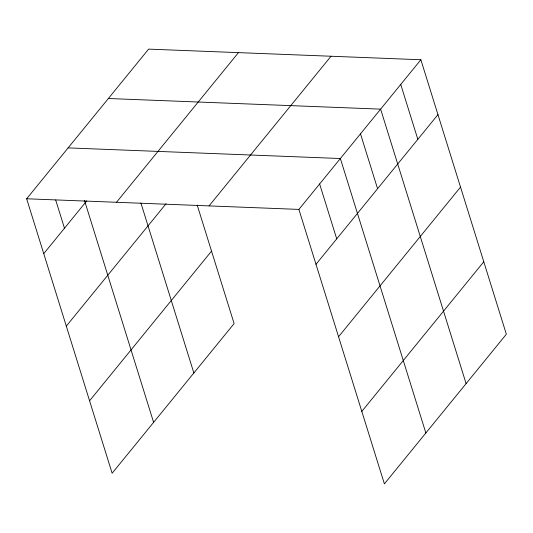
<?xml version="1.0" encoding="UTF-8"?>
<svg xmlns="http://www.w3.org/2000/svg" width="533" height="533" viewBox="0 0 533 533"><rect width="100%" height="100%" fill="white"/><g stroke="black" fill="none" stroke-linecap="round" stroke-linejoin="round"><path stroke-width="0.8" d="M197.19 205.065L234.107 323.591L112.137 473.251L26.65 198.776L148.614 49.123L420.863 59.749L506.35 334.224L384.386 483.877L298.893 209.409L420.863 59.749M43.746 253.661L86.759 200.881M116.494 202.287L238.458 52.627M66.312 326.123L166.089 203.693M209.056 205.898L331.02 56.245M89.571 400.783L211.534 251.13M315.989 264.295L437.953 114.635M338.562 336.756L460.525 187.103M361.814 411.416L483.777 261.763M108.366 98.505L380.615 109.138L466.102 383.613M68.117 147.894L340.36 158.521L425.854 432.996M26.65 198.776L298.893 209.409M400.736 84.441L417.832 139.326M360.488 133.83L377.584 188.715M319.627 183.965L336.723 238.851M140.919 203.013L193.859 372.98M84.48 200.428L153.611 422.369M55.685 199.995L64.48 228.217"/></g></svg>
